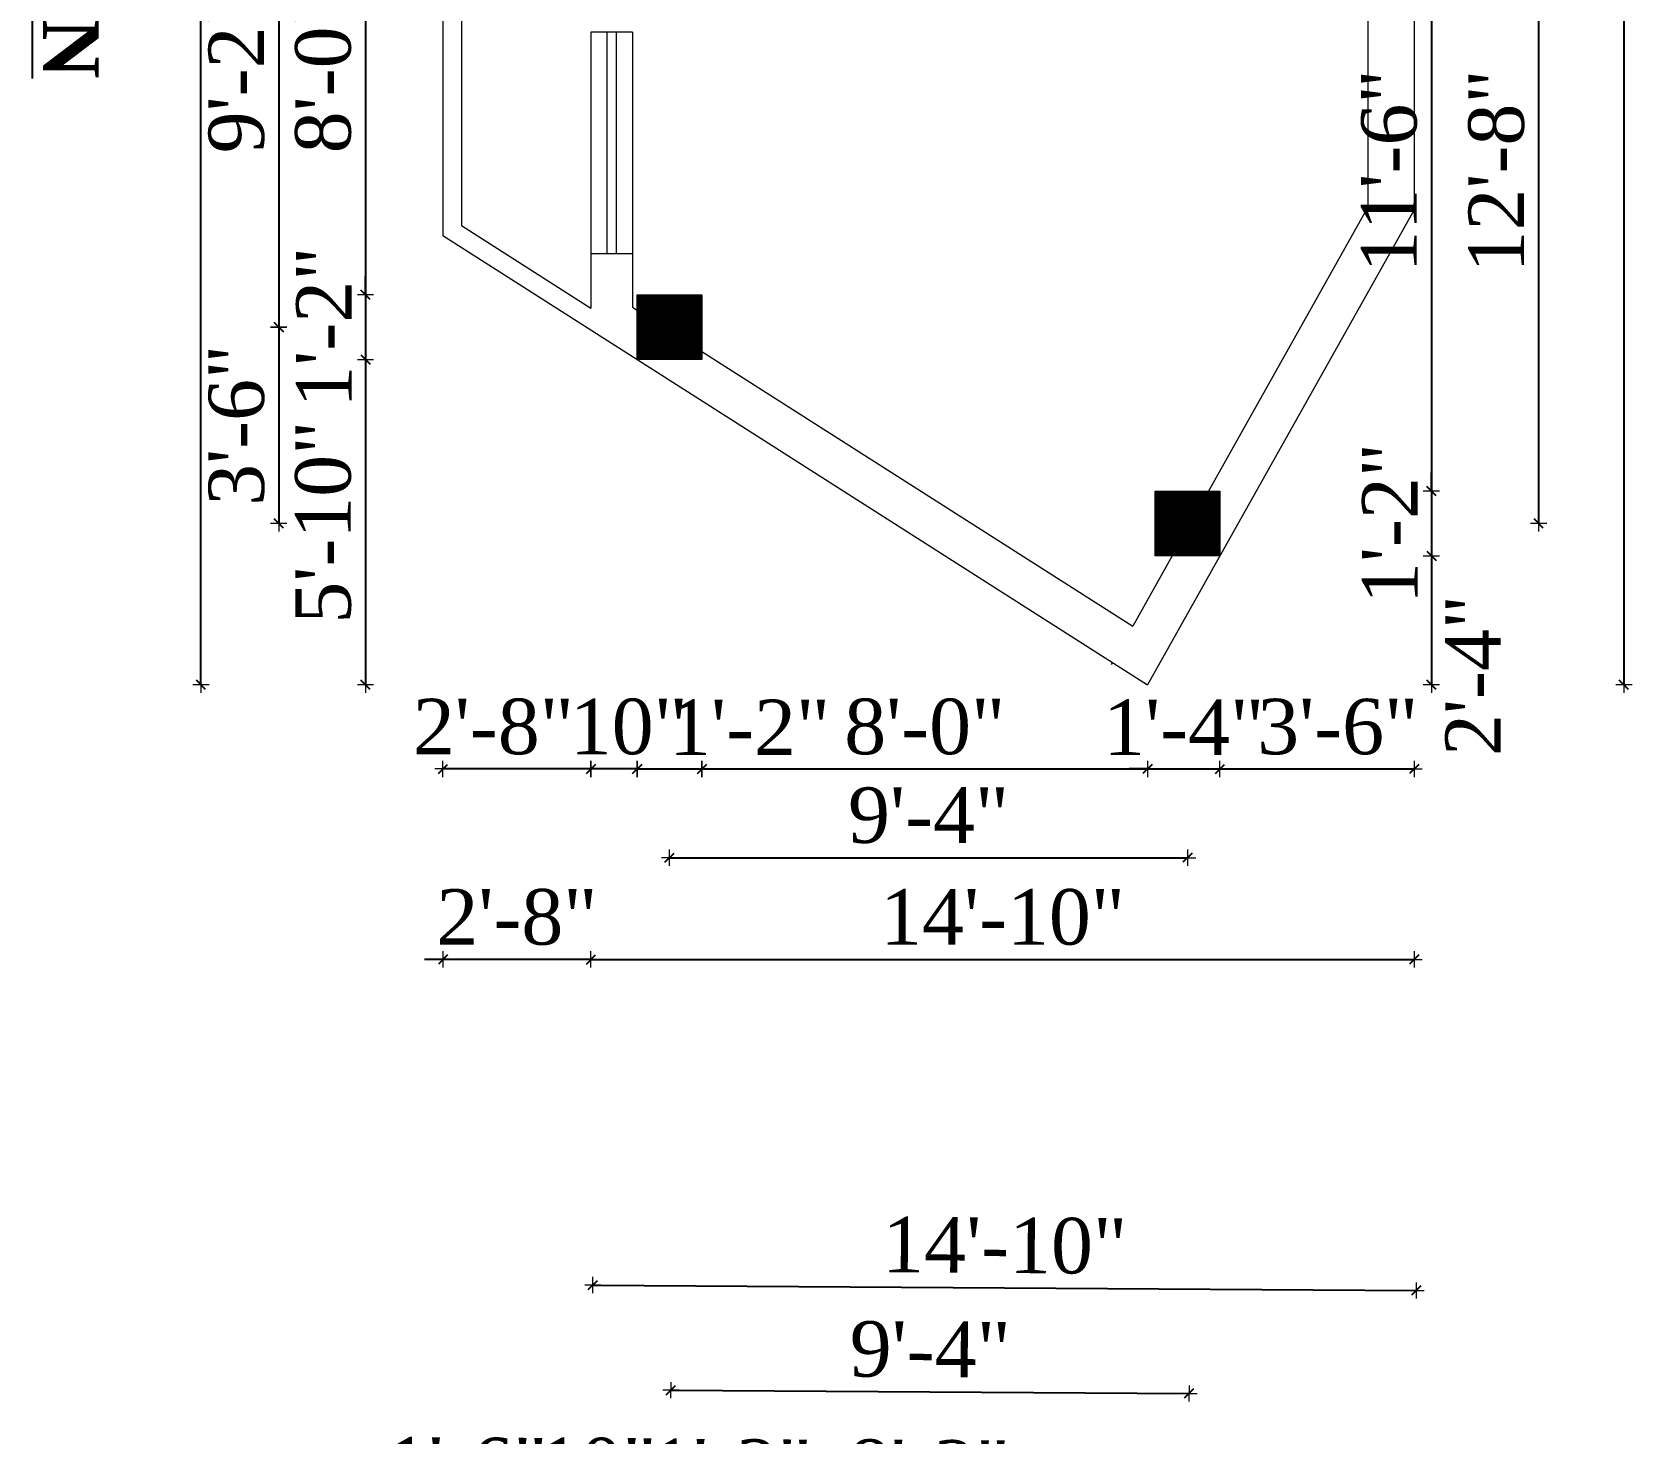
# Model space of a CAD drawing. Header units: inches. Extents: x 4069 to 291496, y -47643 to 12535.
# Drawn here: x 34057.5 to 34403.4, y 2603.1 to 2906.1 of the extents above; entities that cross this region are included whole.
import ezdxf

# ---------------------------------------------------------------- set-up
doc = ezdxf.new("R2010")
doc.units = ezdxf.units.IN
doc.header["$LTSCALE"] = 5
doc.header["$MEASUREMENT"] = 0
doc.layers.add('A-WALL', color=7, linetype='Continuous', lineweight=9)
doc.layers.add('Dimension', color=7, linetype='Continuous', lineweight=18)
doc.layers.add('dim line', color=7, linetype='Continuous', lineweight=15, true_color=0xfab2b2)
doc.layers.add('TEXT', color=6, linetype='Continuous')
doc.styles.add('ordinary', font='times.ttf')
doc.dimstyles.new('Copy of 96', dxfattribs={"dimtxt": 7, "dimasz": 4, "dimexe": 0.5, "dimexo": 0.5, "dimgap": 3, "dimtad": 1, "dimdec": 1, "dimzin": 11, "dimdsep": 46, "dimlunit": 4, "dimtxsty": 'ordinary', "dimblk": 'OBLIQUE', "dimcen": 0.09, "dimse1": 1, "dimse2": 1, "dimclrt": 6, "dimazin": 0, "dimtfac": 1, "dimtdec": 1, "dimtix": 1, "dimtmove": 2, "dimatfit": 3, "dimldrblk": 'leader', "dimfxl": 0.5, "dimfxlon": 1, "dimtolj": 1, "dimtzin": 0, "dimarcsym": 0})
pattern_1 = [(315, (32698.64002, 27490.9435), (0.08838834765, 0.08838834765), [])]

# ---------------------------------------------------------------- blocks, each defined once
blk = doc.blocks.new('oblique')
at = {"color": 0, "lineweight": -2}
blk.add_line((0.25, 0.25), (-0.25, -0.25), dxfattribs=at)
at = {"layer": 'dim line', "lineweight": 9}
for p, q in [((-0.4375, 0), (0.4375, 0)), ((0, 0.4375), (0, -0.4375))]:
    blk.add_line(p, q, dxfattribs=at)
blk = doc.blocks.new('*D1299')
at = {"layer": 'A-WALL', "color": 0, "lineweight": -2, "ltscale": 50, "transparency": 16777216}
blk.add_line((34188.44, 2586.85), (34202.44, 2586.75), dxfattribs=at)
at = {"layer": 'Defpoints', "color": 0, "ltscale": 50, "transparency": 16777216}
for p in [(34202.44, 2586.75), (34188.36, 2574.22, -58.17), (34202.36, 2574.13, -58.17)]:
    blk.add_point(p, dxfattribs=at)
at = {"layer": 'A-WALL', "color": 0, "lineweight": -2, "ltscale": 50, "transparency": 16777216, "xscale": 4, "yscale": 4, "zscale": 4}
for p, rotation in [((34188.44, 2586.85), 179.6259071472626), ((34202.44, 2586.75), 359.6259071472626)]:
    blk.add_blockref('oblique', p, dxfattribs=dict(at, rotation=rotation))
at = {"layer": 'A-WALL', "color": 6, "ltscale": 50, "transparency": 16777216, "insert": (34208.74, 2595.8), "char_height": 12, "attachment_point": 5, "rotation": 359.6259, "style": 'ordinary'}
blk.add_mtext('\\A1;1\'-2"', dxfattribs=at)
blk = doc.blocks.new('_OBLIQUE')
at = {"color": 0, "linetype": 'ByBlock'}
blk.add_line((-0.5, -0.5), (0.5, 0.5), dxfattribs=at)
blk = doc.blocks.new('leader')
at = {"layer": 'Dimension'}
for p, q in [((0, -4.328), (0, 4.328)), ((-4.424, 0), (4.424, 0))]:
    blk.add_line(p, q, dxfattribs=at)
blk = doc.blocks.new('*D1300')
at = {"layer": 'A-WALL', "color": 0, "lineweight": -2, "ltscale": 5, "transparency": 16777216}
blk.add_line((34202.44, 2586.75), (34300.44, 2586.11), dxfattribs=at)
at = {"layer": 'Defpoints', "color": 0, "ltscale": 5, "transparency": 16777216}
for p in [(34300.44, 2586.11), (34202.36, 2574.13, -58.17), (34300.36, 2573.4, -58.17)]:
    blk.add_point(p, dxfattribs=at)
at = {"layer": 'A-WALL', "color": 0, "lineweight": -2, "ltscale": 5, "transparency": 16777216, "xscale": 4, "yscale": 4, "zscale": 4}
for p, rotation in [((34202.44, 2586.75), 179.6259071471166), ((34300.44, 2586.11), 359.6259071471166)]:
    blk.add_blockref('oblique', p, dxfattribs=dict(at, rotation=rotation))
at = {"layer": 'A-WALL', "color": 6, "ltscale": 5, "transparency": 16777216, "insert": (34251.5, 2595.54), "char_height": 12, "attachment_point": 5, "rotation": 359.6259, "style": 'ordinary'}
blk.add_mtext('\\A1;8\'-2"', dxfattribs=at)
blk = doc.blocks.new('*D1301')
at = {"layer": 'A-WALL', "color": 0, "lineweight": -2, "ltscale": 5, "transparency": 16777216}
blk.add_line((34195.66, 2612.38), (34307.66, 2611.65), dxfattribs=at)
at = {"layer": 'Defpoints', "color": 0, "ltscale": 5, "transparency": 16777216}
for p in [(34307.66, 2611.65), (34195.36, 2567.13, -58.17), (34307.36, 2566.4, -58.17)]:
    blk.add_point(p, dxfattribs=at)
at = {"layer": 'A-WALL', "color": 0, "lineweight": -2, "ltscale": 5, "transparency": 16777216, "xscale": 4, "yscale": 4, "zscale": 4}
for p, rotation in [((34195.66, 2612.38), 179.6259071471166), ((34307.66, 2611.65), 359.6259071471166)]:
    blk.add_blockref('oblique', p, dxfattribs=dict(at, rotation=rotation))
at = {"layer": 'A-WALL', "color": 6, "ltscale": 5, "transparency": 16777216, "insert": (34251.72, 2621.14), "char_height": 12, "attachment_point": 5, "rotation": 359.6259, "style": 'ordinary'}
blk.add_mtext('\\A1;9\'-4"', dxfattribs=at)
blk = doc.blocks.new('*D1302')
at = {"layer": 'A-WALL', "color": 0, "lineweight": -2, "ltscale": 5, "transparency": 16777216}
blk.add_line((34178.76, 2635.11), (34356.76, 2633.95), dxfattribs=at)
at = {"layer": 'Defpoints', "color": 0, "ltscale": 5, "transparency": 16777216}
for p in [(34356.76, 2633.95), (34178.36, 2574.29, -58.17), (34356.36, 2573.12, -58.17)]:
    blk.add_point(p, dxfattribs=at)
at = {"layer": 'A-WALL', "color": 0, "lineweight": -2, "ltscale": 5, "transparency": 16777216, "xscale": 4, "yscale": 4, "zscale": 4}
for p, rotation in [((34178.76, 2635.11), 179.6259071471166), ((34356.76, 2633.95), 359.6259071471166)]:
    blk.add_blockref('oblique', p, dxfattribs=dict(at, rotation=rotation))
at = {"layer": 'A-WALL', "color": 6, "ltscale": 5, "transparency": 16777216, "insert": (34267.82, 2643.63), "char_height": 12, "attachment_point": 5, "rotation": 359.6259, "style": 'ordinary'}
blk.add_mtext('\\A1;14\'-10"', dxfattribs=at)
blk = doc.blocks.new('*D1422')
at = {"layer": 'A-WALL', "color": 0, "lineweight": -2, "ltscale": 5, "transparency": 16777216}
blk.add_line((34129.6, 2945.24), (34129.6, 2849.24), dxfattribs=at)
at = {"layer": 'Defpoints', "color": 0, "ltscale": 5, "transparency": 16777216}
for p in [(34188.36, 2945.24, -58.17), (34129.6, 2849.24), (34188.36, 2849.24)]:
    blk.add_point(p, dxfattribs=at)
at = {"layer": 'A-WALL', "color": 0, "lineweight": -2, "ltscale": 5, "transparency": 16777216, "xscale": 4, "yscale": 4, "zscale": 4}
for p, rotation in [((34129.6, 2945.24), 90), ((34129.6, 2849.24), 270)]:
    blk.add_blockref('oblique', p, dxfattribs=dict(at, rotation=rotation))
at = {"layer": 'A-WALL', "color": 6, "ltscale": 5, "transparency": 16777216, "insert": (34120.5, 2897.24), "char_height": 12, "attachment_point": 5, "rotation": 90, "style": 'ordinary'}
blk.add_mtext('\\A1;8\'-0"', dxfattribs=at)
blk = doc.blocks.new('*D1423')
at = {"layer": 'A-WALL', "color": 0, "lineweight": -2, "ltscale": 5, "transparency": 16777216}
for p, q in [((34129.6, 2849.24), (34129.6, 2853.24)), ((34129.6, 2849.24), (34129.6, 2835.24)), ((34129.6, 2835.24), (34129.6, 2831.24))]:
    blk.add_line(p, q, dxfattribs=at)
at = {"layer": 'Defpoints', "color": 0, "ltscale": 5, "transparency": 16777216}
for p in [(34188.36, 2849.24), (34129.6, 2835.24), (34188.36, 2835.24, -58.17)]:
    blk.add_point(p, dxfattribs=at)
at = {"layer": 'A-WALL', "color": 0, "lineweight": -2, "ltscale": 5, "transparency": 16777216, "xscale": 4, "yscale": 4, "zscale": 4}
for p, rotation in [((34129.6, 2849.24), 270), ((34129.6, 2835.24), 90)]:
    blk.add_blockref('oblique', p, dxfattribs=dict(at, rotation=rotation))
at = {"layer": 'A-WALL', "color": 6, "ltscale": 5, "transparency": 16777216, "insert": (34120.6, 2842.24), "char_height": 12, "attachment_point": 5, "rotation": 90, "style": 'ordinary'}
blk.add_mtext('\\A1;1\'-2"', dxfattribs=at)
blk = doc.blocks.new('*D1425')
at = {"layer": 'A-WALL', "color": 0, "lineweight": -2, "ltscale": 5, "transparency": 16777216}
blk.add_line((34110.85, 2952.24), (34110.85, 2842.24), dxfattribs=at)
at = {"layer": 'Defpoints', "color": 0, "ltscale": 5, "transparency": 16777216}
for p in [(34195.36, 2952.24, -58.17), (34110.85, 2842.24), (34195.36, 2842.24, -58.17)]:
    blk.add_point(p, dxfattribs=at)
at = {"layer": 'A-WALL', "color": 0, "lineweight": -2, "ltscale": 5, "transparency": 16777216, "xscale": 4, "yscale": 4, "zscale": 4}
for p, rotation in [((34110.85, 2952.24), 90), ((34110.85, 2842.24), 270)]:
    blk.add_blockref('oblique', p, dxfattribs=dict(at, rotation=rotation))
at = {"layer": 'A-WALL', "color": 6, "ltscale": 5, "transparency": 16777216, "insert": (34101.73, 2897.24), "char_height": 12, "attachment_point": 5, "rotation": 90, "style": 'ordinary'}
blk.add_mtext('\\A1;9\'-2"', dxfattribs=at)
blk = doc.blocks.new('*D1314')
at = {"layer": 'A-WALL', "color": 0, "lineweight": -2, "ltscale": 5, "transparency": 16777216}
blk.add_line((34094.04, 2764.91), (34094.04, 3178.58), dxfattribs=at)
at = {"layer": 'Defpoints', "color": 0, "ltscale": 5, "transparency": 16777216}
for p in [(34094.04, 3178.58), (34188.36, 3178.58, -58.17), (34298.7, 2764.91, -58)]:
    blk.add_point(p, dxfattribs=at)
at = {"layer": 'A-WALL', "color": 0, "lineweight": -2, "ltscale": 5, "transparency": 16777216, "xscale": 4, "yscale": 4, "zscale": 4}
for p, rotation in [((34094.04, 3178.58), 90), ((34094.04, 2764.91), 270)]:
    blk.add_blockref('oblique', p, dxfattribs=dict(at, rotation=rotation))
at = {"layer": 'A-WALL', "color": 6, "ltscale": 5, "transparency": 16777216, "insert": (34084.94, 2971.74), "char_height": 12, "attachment_point": 5, "rotation": 90, "style": 'ordinary'}
blk.add_mtext('\\A1;34\'-6"', dxfattribs=at)
blk = doc.blocks.new('*D1316')
at = {"layer": 'A-WALL', "color": 0, "lineweight": -2, "ltscale": 5, "transparency": 16777216}
blk.add_line((34360.07, 2945.24), (34360.07, 2806.79), dxfattribs=at)
at = {"layer": 'Defpoints', "color": 0, "ltscale": 5, "transparency": 16777216}
for p in [(34314.36, 2945.24, -58.17), (34314.36, 2806.79, -58.17), (34360.07, 2806.79)]:
    blk.add_point(p, dxfattribs=at)
at = {"layer": 'A-WALL', "color": 0, "lineweight": -2, "ltscale": 5, "transparency": 16777216, "xscale": 4, "yscale": 4, "zscale": 4}
for p, rotation in [((34360.07, 2945.24), 90), ((34360.07, 2806.79), 270)]:
    blk.add_blockref('oblique', p, dxfattribs=dict(at, rotation=rotation))
at = {"layer": 'A-WALL', "color": 6, "ltscale": 5, "transparency": 16777216, "insert": (34350.97, 2876.02), "char_height": 12, "attachment_point": 5, "rotation": 90, "style": 'ordinary'}
blk.add_mtext('\\A1;11\'-6"', dxfattribs=at)
blk = doc.blocks.new('*D1430')
at = {"layer": 'A-WALL', "color": 0, "lineweight": -2, "ltscale": 5, "transparency": 16777216}
for p, q in [((34360.07, 2806.79), (34360.07, 2810.79)), ((34360.07, 2806.79), (34360.07, 2792.79)), ((34360.07, 2792.79), (34360.07, 2788.79))]:
    blk.add_line(p, q, dxfattribs=at)
at = {"layer": 'Defpoints', "color": 0, "ltscale": 5, "transparency": 16777216}
for p in [(34314.36, 2806.79, -58.17), (34314.36, 2792.79, -58.17), (34360.07, 2792.79)]:
    blk.add_point(p, dxfattribs=at)
at = {"layer": 'A-WALL', "color": 0, "lineweight": -2, "ltscale": 5, "transparency": 16777216, "xscale": 4, "yscale": 4, "zscale": 4}
for p, rotation in [((34360.07, 2806.79), 270), ((34360.07, 2792.79), 90)]:
    blk.add_blockref('oblique', p, dxfattribs=dict(at, rotation=rotation))
at = {"layer": 'A-WALL', "color": 6, "ltscale": 5, "transparency": 16777216, "insert": (34351.07, 2799.79), "char_height": 12, "attachment_point": 5, "rotation": 90, "style": 'ordinary'}
blk.add_mtext('\\A1;1\'-2"', dxfattribs=at)
blk = doc.blocks.new('*D1432')
at = {"layer": 'A-WALL', "color": 0, "lineweight": -2, "ltscale": 5, "transparency": 16777216}
blk.add_line((34383.26, 2952.24), (34383.26, 2799.79), dxfattribs=at)
at = {"layer": 'Defpoints', "color": 0, "ltscale": 5, "transparency": 16777216}
for p in [(34307.36, 2952.24, -58.17), (34307.36, 2799.79, -58.17), (34383.26, 2799.79)]:
    blk.add_point(p, dxfattribs=at)
at = {"layer": 'A-WALL', "color": 0, "lineweight": -2, "ltscale": 5, "transparency": 16777216, "xscale": 4, "yscale": 4, "zscale": 4}
for p, rotation in [((34383.26, 2952.24), 90), ((34383.26, 2799.79), 270)]:
    blk.add_blockref('oblique', p, dxfattribs=dict(at, rotation=rotation))
at = {"layer": 'A-WALL', "color": 6, "ltscale": 5, "transparency": 16777216, "insert": (34374.16, 2876.02), "char_height": 12, "attachment_point": 5, "rotation": 90, "style": 'ordinary'}
blk.add_mtext('\\A1;12\'-8"', dxfattribs=at)
blk = doc.blocks.new('*D1318')
at = {"layer": 'A-WALL', "color": 0, "lineweight": -2, "ltscale": 5, "transparency": 16777216}
blk.add_line((34401.7, 3177.76), (34401.7, 2764.91), dxfattribs=at)
at = {"layer": 'Defpoints', "color": 0, "ltscale": 5, "transparency": 16777216}
for p in [(34314.36, 3177.76, -58.17), (34298.7, 2764.91, -58), (34401.7, 2764.91)]:
    blk.add_point(p, dxfattribs=at)
at = {"layer": 'A-WALL', "color": 0, "lineweight": -2, "ltscale": 5, "transparency": 16777216, "xscale": 4, "yscale": 4, "zscale": 4}
for p, rotation in [((34401.7, 3177.76), 90), ((34401.7, 2764.91), 270)]:
    blk.add_blockref('oblique', p, dxfattribs=dict(at, rotation=rotation))
at = {"layer": 'A-WALL', "color": 6, "ltscale": 5, "transparency": 16777216, "insert": (34392.59, 2971.33), "char_height": 12, "attachment_point": 5, "rotation": 90, "style": 'ordinary'}
blk.add_mtext('\\A1;34\'-5"', dxfattribs=at)
blk = doc.blocks.new('*D1434')
at = {"layer": 'A-WALL', "color": 0, "lineweight": -2, "ltscale": 5, "transparency": 16777216}
blk.add_line((34360.07, 2792.79), (34360.07, 2764.91), dxfattribs=at)
at = {"layer": 'Defpoints', "color": 0, "ltscale": 5, "transparency": 16777216}
for p in [(34314.36, 2792.79, -58.17), (34298.7, 2764.91, -58), (34360.07, 2764.91)]:
    blk.add_point(p, dxfattribs=at)
at = {"layer": 'A-WALL', "color": 0, "lineweight": -2, "ltscale": 5, "transparency": 16777216, "xscale": 4, "yscale": 4, "zscale": 4}
for p, rotation in [((34360.07, 2792.79), 90), ((34360.07, 2764.91), 270)]:
    blk.add_blockref('oblique', p, dxfattribs=dict(at, rotation=rotation))
at = {"layer": 'A-WALL', "color": 6, "ltscale": 5, "transparency": 16777216, "insert": (34369.07, 2766.92), "char_height": 12, "attachment_point": 5, "rotation": 90, "style": 'ordinary'}
blk.add_mtext('\\A1;2\'-4"', dxfattribs=at)
blk = doc.blocks.new('*D1435')
at = {"layer": 'A-WALL', "color": 0, "lineweight": -2, "ltscale": 5, "transparency": 16777216}
blk.add_line((34129.6, 2835.24), (34129.6, 2764.91), dxfattribs=at)
at = {"layer": 'Defpoints', "color": 0, "ltscale": 5, "transparency": 16777216}
for p in [(34188.36, 2835.24, -58.17), (34129.6, 2764.91), (34298.7, 2764.91, -116.34)]:
    blk.add_point(p, dxfattribs=at)
at = {"layer": 'A-WALL', "color": 0, "lineweight": -2, "ltscale": 5, "transparency": 16777216, "xscale": 4, "yscale": 4, "zscale": 4}
for p, rotation in [((34129.6, 2835.24), 90), ((34129.6, 2764.91), 270)]:
    blk.add_blockref('oblique', p, dxfattribs=dict(at, rotation=rotation))
at = {"layer": 'A-WALL', "color": 6, "ltscale": 5, "transparency": 16777216, "insert": (34120.5, 2800.08), "char_height": 12, "attachment_point": 5, "rotation": 90, "style": 'ordinary'}
blk.add_mtext('\\A1;5\'-10"', dxfattribs=at)
blk = doc.blocks.new('*D1323')
at = {"layer": 'A-WALL', "color": 0, "lineweight": -2, "ltscale": 5, "transparency": 16777216}
blk.add_line((34188.36, 2746.7), (34202.36, 2746.7), dxfattribs=at)
at = {"layer": 'Defpoints', "color": 0, "ltscale": 5, "transparency": 16777216}
for p in [(34188.36, 2835.24, -58.17), (34202.36, 2835.24, -58.17), (34202.36, 2746.7)]:
    blk.add_point(p, dxfattribs=at)
at = {"layer": 'A-WALL', "color": 0, "lineweight": -2, "ltscale": 5, "transparency": 16777216, "xscale": 4, "yscale": 4, "zscale": 4, "rotation": 180}
blk.add_blockref('oblique', (34188.36, 2746.7), dxfattribs=at)
at = {"layer": 'A-WALL', "color": 0, "lineweight": -2, "ltscale": 5, "transparency": 16777216, "xscale": 4, "yscale": 4, "zscale": 4}
blk.add_blockref('oblique', (34202.36, 2746.7), dxfattribs=at)
at = {"layer": 'A-WALL', "color": 6, "ltscale": 5, "transparency": 16777216, "insert": (34212.66, 2755.7), "char_height": 12, "attachment_point": 5, "style": 'ordinary'}
blk.add_mtext('\\A1;1\'-2"', dxfattribs=at)
blk = doc.blocks.new('*D1324')
at = {"layer": 'A-WALL', "color": 0, "lineweight": -2, "ltscale": 5, "transparency": 16777216}
blk.add_line((34178.36, 2705.53), (34356.36, 2705.53), dxfattribs=at)
at = {"layer": 'Defpoints', "color": 0, "ltscale": 5, "transparency": 16777216}
for p in [(34356.36, 2867.57, -58.17), (34178.36, 2841.62, -58.17), (34356.36, 2705.53)]:
    blk.add_point(p, dxfattribs=at)
at = {"layer": 'A-WALL', "color": 0, "lineweight": -2, "ltscale": 5, "transparency": 16777216, "xscale": 4, "yscale": 4, "zscale": 4, "rotation": 180}
blk.add_blockref('oblique', (34178.36, 2705.53), dxfattribs=at)
at = {"layer": 'A-WALL', "color": 0, "lineweight": -2, "ltscale": 5, "transparency": 16777216, "xscale": 4, "yscale": 4, "zscale": 4}
blk.add_blockref('oblique', (34356.36, 2705.53), dxfattribs=at)
at = {"layer": 'A-WALL', "color": 6, "ltscale": 5, "transparency": 16777216, "insert": (34267.36, 2714.63), "char_height": 12, "attachment_point": 5, "style": 'ordinary'}
blk.add_mtext('\\A1;14\'-10"', dxfattribs=at)
blk = doc.blocks.new('*D1325')
at = {"layer": 'A-WALL', "color": 0, "lineweight": -2, "ltscale": 5, "transparency": 16777216}
blk.add_line((34202.36, 2746.7), (34298.7, 2746.7), dxfattribs=at)
at = {"layer": 'Defpoints', "color": 0, "ltscale": 5, "transparency": 16777216}
for p in [(34202.36, 2835.24, -58.17), (34298.7, 2764.91, -116.34), (34298.7, 2746.7)]:
    blk.add_point(p, dxfattribs=at)
at = {"layer": 'A-WALL', "color": 0, "lineweight": -2, "ltscale": 5, "transparency": 16777216, "xscale": 4, "yscale": 4, "zscale": 4, "rotation": 180}
blk.add_blockref('oblique', (34202.36, 2746.7), dxfattribs=at)
at = {"layer": 'A-WALL', "color": 0, "lineweight": -2, "ltscale": 5, "transparency": 16777216, "xscale": 4, "yscale": 4, "zscale": 4}
blk.add_blockref('oblique', (34298.7, 2746.7), dxfattribs=at)
at = {"layer": 'A-WALL', "color": 6, "ltscale": 5, "transparency": 16777216, "insert": (34250.53, 2755.8), "char_height": 12, "attachment_point": 5, "style": 'ordinary'}
blk.add_mtext('\\A1;8\'-0"', dxfattribs=at)
blk = doc.blocks.new('*D1326')
at = {"layer": 'A-WALL', "color": 0, "lineweight": -2, "ltscale": 5, "transparency": 16777216}
for p, q in [((34298.7, 2746.7), (34294.7, 2746.7)), ((34298.7, 2746.7), (34314.36, 2746.7)), ((34314.36, 2746.7), (34318.36, 2746.7))]:
    blk.add_line(p, q, dxfattribs=at)
at = {"layer": 'Defpoints', "color": 0, "ltscale": 5, "transparency": 16777216}
for p in [(34314.36, 2792.79, -58.17), (34298.7, 2764.91, -116.34), (34314.36, 2746.7)]:
    blk.add_point(p, dxfattribs=at)
at = {"layer": 'A-WALL', "color": 0, "lineweight": -2, "ltscale": 5, "transparency": 16777216, "xscale": 4, "yscale": 4, "zscale": 4}
blk.add_blockref('oblique', (34298.7, 2746.7), dxfattribs=at)
at = {"layer": 'A-WALL', "color": 0, "lineweight": -2, "ltscale": 5, "transparency": 16777216, "xscale": 4, "yscale": 4, "zscale": 4, "rotation": 180}
blk.add_blockref('oblique', (34314.36, 2746.7), dxfattribs=at)
at = {"layer": 'A-WALL', "color": 6, "ltscale": 5, "transparency": 16777216, "insert": (34306.53, 2755.7), "char_height": 12, "attachment_point": 5, "style": 'ordinary'}
blk.add_mtext('\\A1;1\'-4"', dxfattribs=at)
blk = doc.blocks.new('*D1327')
at = {"layer": 'A-WALL', "color": 0, "lineweight": -2, "ltscale": 5, "transparency": 16777216}
blk.add_line((34188.36, 2746.7), (34178.36, 2746.7), dxfattribs=at)
at = {"layer": 'Defpoints', "color": 0, "ltscale": 5, "transparency": 16777216}
for p in [(34178.36, 2841.62, -58), (34188.36, 2835.24, -58.17), (34178.36, 2746.7)]:
    blk.add_point(p, dxfattribs=at)
at = {"layer": 'A-WALL', "color": 0, "lineweight": -2, "ltscale": 5, "transparency": 16777216, "xscale": 4, "yscale": 4, "zscale": 4, "rotation": 180}
blk.add_blockref('oblique', (34178.36, 2746.7), dxfattribs=at)
at = {"layer": 'A-WALL', "color": 0, "lineweight": -2, "ltscale": 5, "transparency": 16777216, "xscale": 4, "yscale": 4, "zscale": 4}
blk.add_blockref('oblique', (34188.36, 2746.7), dxfattribs=at)
at = {"layer": 'A-WALL', "color": 6, "ltscale": 5, "transparency": 16777216, "insert": (34186.55, 2755.8), "char_height": 12, "attachment_point": 5, "style": 'ordinary'}
blk.add_mtext('\\A1;10"', dxfattribs=at)
blk = doc.blocks.new('*D1328')
at = {"layer": 'A-WALL', "color": 0, "lineweight": -2, "ltscale": 5, "transparency": 16777216}
blk.add_line((34188.44, 2586.85), (34178.44, 2586.91), dxfattribs=at)
at = {"layer": 'Defpoints', "color": 0, "ltscale": 5, "transparency": 16777216}
for p in [(34178.44, 2586.91), (34178.36, 2574.29, -58.17), (34188.36, 2574.22, -58.17)]:
    blk.add_point(p, dxfattribs=at)
at = {"layer": 'A-WALL', "color": 0, "lineweight": -2, "ltscale": 5, "transparency": 16777216, "xscale": 4, "yscale": 4, "zscale": 4}
for p, rotation in [((34178.44, 2586.91), 179.6259071471166), ((34188.44, 2586.85), 359.6259071471166)]:
    blk.add_blockref('oblique', p, dxfattribs=dict(at, rotation=rotation))
at = {"layer": 'A-WALL', "color": 6, "ltscale": 5, "transparency": 16777216, "insert": (34179.77, 2595.98), "char_height": 12, "attachment_point": 5, "rotation": 359.6259, "style": 'ordinary'}
blk.add_mtext('\\A1;10"', dxfattribs=at)
blk = doc.blocks.new('*D1440')
at = {"layer": 'A-WALL', "color": 0, "lineweight": -2, "ltscale": 5, "transparency": 16777216}
blk.add_line((34178.44, 2586.91), (34160.44, 2587.03), dxfattribs=at)
at = {"layer": 'Defpoints', "color": 0, "ltscale": 5, "transparency": 16777216}
for p in [(34160.44, 2587.03), (34160.36, 2574.4, -58), (34178.36, 2574.29, -58.17)]:
    blk.add_point(p, dxfattribs=at)
at = {"layer": 'A-WALL', "color": 0, "lineweight": -2, "ltscale": 5, "transparency": 16777216, "xscale": 4, "yscale": 4, "zscale": 4}
for p, rotation in [((34160.44, 2587.03), 179.6259071471166), ((34178.44, 2586.91), 359.6259071471166)]:
    blk.add_blockref('oblique', p, dxfattribs=dict(at, rotation=rotation))
at = {"layer": 'A-WALL', "color": 6, "ltscale": 5, "transparency": 16777216, "insert": (34151.52, 2596.07), "char_height": 12, "attachment_point": 5, "rotation": 359.6259, "style": 'ordinary'}
blk.add_mtext('\\A1;1\'-6"', dxfattribs=at)
blk = doc.blocks.new('*D1331')
at = {"layer": 'A-WALL', "color": 0, "lineweight": -2, "ltscale": 5, "transparency": 16777216}
blk.add_line((34195.36, 2727.52), (34307.36, 2727.52), dxfattribs=at)
at = {"layer": 'Defpoints', "color": 0, "ltscale": 5, "transparency": 16777216}
for p in [(34195.36, 2842.24, -58.17), (34307.36, 2799.79, -58.17), (34307.36, 2727.52)]:
    blk.add_point(p, dxfattribs=at)
at = {"layer": 'A-WALL', "color": 0, "lineweight": -2, "ltscale": 5, "transparency": 16777216, "xscale": 4, "yscale": 4, "zscale": 4, "rotation": 180}
blk.add_blockref('oblique', (34195.36, 2727.52), dxfattribs=at)
at = {"layer": 'A-WALL', "color": 0, "lineweight": -2, "ltscale": 5, "transparency": 16777216, "xscale": 4, "yscale": 4, "zscale": 4}
blk.add_blockref('oblique', (34307.36, 2727.52), dxfattribs=at)
at = {"layer": 'A-WALL', "color": 6, "ltscale": 5, "transparency": 16777216, "insert": (34251.36, 2736.64), "char_height": 12, "attachment_point": 5, "style": 'ordinary'}
blk.add_mtext('\\A1;9\'-4"', dxfattribs=at)
blk = doc.blocks.new('*D1332')
at = {"layer": 'A-WALL', "color": 0, "lineweight": -2, "ltscale": 5, "transparency": 16777216}
blk.add_line((34314.36, 2746.7), (34356.36, 2746.7), dxfattribs=at)
at = {"layer": 'Defpoints', "color": 0, "ltscale": 5, "transparency": 16777216}
for p in [(34356.36, 2867.57, -58.17), (34314.36, 2792.79, -58.17), (34356.36, 2746.7)]:
    blk.add_point(p, dxfattribs=at)
at = {"layer": 'A-WALL', "color": 0, "lineweight": -2, "ltscale": 5, "transparency": 16777216, "xscale": 4, "yscale": 4, "zscale": 4, "rotation": 180}
blk.add_blockref('oblique', (34314.36, 2746.7), dxfattribs=at)
at = {"layer": 'A-WALL', "color": 0, "lineweight": -2, "ltscale": 5, "transparency": 16777216, "xscale": 4, "yscale": 4, "zscale": 4}
blk.add_blockref('oblique', (34356.36, 2746.7), dxfattribs=at)
at = {"layer": 'A-WALL', "color": 6, "ltscale": 5, "transparency": 16777216, "insert": (34339.83, 2755.8), "char_height": 12, "attachment_point": 5, "style": 'ordinary'}
blk.add_mtext('\\A1;3\'-6"', dxfattribs=at)
blk = doc.blocks.new('*D1442')
at = {"layer": 'A-WALL', "color": 0, "lineweight": -2, "ltscale": 5, "transparency": 16777216}
blk.add_line((34178.36, 2746.7), (34146.36, 2746.7), dxfattribs=at)
at = {"layer": 'Defpoints', "color": 0, "ltscale": 5, "transparency": 16777216}
for p in [(34146.36, 2862.02, -58), (34178.36, 2841.62, -58), (34146.36, 2746.7)]:
    blk.add_point(p, dxfattribs=at)
at = {"layer": 'A-WALL', "color": 0, "lineweight": -2, "ltscale": 5, "transparency": 16777216, "xscale": 4, "yscale": 4, "zscale": 4, "rotation": 180}
blk.add_blockref('oblique', (34146.36, 2746.7), dxfattribs=at)
at = {"layer": 'A-WALL', "color": 0, "lineweight": -2, "ltscale": 5, "transparency": 16777216, "xscale": 4, "yscale": 4, "zscale": 4}
blk.add_blockref('oblique', (34178.36, 2746.7), dxfattribs=at)
at = {"layer": 'A-WALL', "color": 6, "ltscale": 5, "transparency": 16777216, "insert": (34157.27, 2755.8), "char_height": 12, "attachment_point": 5, "style": 'ordinary'}
blk.add_mtext('\\A1;2\'-8"', dxfattribs=at)
blk = doc.blocks.new('*D1334')
at = {"layer": 'A-WALL', "color": 0, "lineweight": -2, "ltscale": 5, "transparency": 16777216}
for p, q in [((34146.36, 2705.53), (34142.36, 2705.53)), ((34178.36, 2705.53), (34146.36, 2705.53)), ((34178.36, 2705.53), (34182.36, 2705.53))]:
    blk.add_line(p, q, dxfattribs=at)
at = {"layer": 'Defpoints', "color": 0, "ltscale": 5, "transparency": 16777216}
for p in [(34146.36, 2862.02, -58), (34178.36, 2841.62, -58.17), (34146.36, 2705.53)]:
    blk.add_point(p, dxfattribs=at)
at = {"layer": 'A-WALL', "color": 0, "lineweight": -2, "ltscale": 5, "transparency": 16777216, "xscale": 4, "yscale": 4, "zscale": 4}
blk.add_blockref('oblique', (34146.36, 2705.53), dxfattribs=at)
at = {"layer": 'A-WALL', "color": 0, "lineweight": -2, "ltscale": 5, "transparency": 16777216, "xscale": 4, "yscale": 4, "zscale": 4, "rotation": 180}
blk.add_blockref('oblique', (34178.36, 2705.53), dxfattribs=at)
at = {"layer": 'A-WALL', "color": 6, "ltscale": 5, "transparency": 16777216, "insert": (34162.36, 2714.63), "char_height": 12, "attachment_point": 5, "style": 'ordinary'}
blk.add_mtext('\\A1;2\'-8"', dxfattribs=at)
blk = doc.blocks.new('*D1444')
at = {"layer": 'A-WALL', "color": 0, "lineweight": -2, "ltscale": 5, "transparency": 16777216}
blk.add_line((34110.85, 2842.24), (34110.85, 2799.79), dxfattribs=at)
at = {"layer": 'Defpoints', "color": 0, "ltscale": 5, "transparency": 16777216}
for p in [(34195.36, 2842.24, -58.17), (34110.85, 2799.79), (34307.36, 2799.79, -58.17)]:
    blk.add_point(p, dxfattribs=at)
at = {"layer": 'A-WALL', "color": 0, "lineweight": -2, "ltscale": 5, "transparency": 16777216, "xscale": 4, "yscale": 4, "zscale": 4}
for p, rotation in [((34110.85, 2842.24), 90), ((34110.85, 2799.79), 270)]:
    blk.add_blockref('oblique', p, dxfattribs=dict(at, rotation=rotation))
at = {"layer": 'A-WALL', "color": 6, "ltscale": 5, "transparency": 16777216, "insert": (34101.75, 2821.02), "char_height": 12, "attachment_point": 5, "rotation": 90, "style": 'ordinary'}
blk.add_mtext('\\A1;3\'-6"', dxfattribs=at)

msp = doc.modelspace()

# ---------------------------------------------------------------- hatches: boundary and pattern name
at = {"layer": 'A-WALL', "ltscale": 5}
h = msp.add_hatch(dxfattribs=at)
h.set_pattern_fill('ANSI31', color=256, angle=270)
h.set_pattern_definition(pattern_1)
h.paths.add_polyline_path([(34202.36116, 2849.24437), (34188.36116, 2849.24437), (34188.36116, 2835.24437), (34202.36116, 2835.24437)])
h = msp.add_hatch(dxfattribs=at)
h.set_pattern_fill('ANSI31', color=256, angle=270)
h.set_pattern_definition(pattern_1)
h.paths.add_polyline_path([(34300.36116, 2806.79074), (34300.36116, 2792.79074), (34314.36116, 2792.79074), (34314.36116, 2806.79074)])

# ---------------------------------------------------------------- linework, layer by layer
for p, q in [((34146.36116, 3178.85224), (34146.36116, 2862.01776)), ((34356.36116, 3177.48109), (34356.36116, 2867.57018)), ((34150.36116, 3174.82603), (34150.36116, 2864.21151)), ((34346.36116, 3168.54619), (34346.36116, 2868.14418)), ((34178.36116, 2906.05493), (34178.36116, 2846.36259)), ((34187.36116, 2906.05493), (34178.36116, 2906.05493)), ((34181.86116, 2858.05493), (34181.86116, 2906.05493)), ((34183.86116, 2858.05493), (34183.86116, 2906.05493)), ((34187.36116, 2906.05493), (34187.36116, 2846.55493)), ((34346.36116, 2868.14418), (34311.88073, 2806.75306)), ((34356.36116, 2867.57018), (34298.70039, 2764.90733)), ((34146.36116, 2862.01776), (34298.70039, 2764.90733)), ((34150.36116, 2864.21151), (34178.36116, 2846.36259)), ((34187.36116, 2858.05493), (34178.36116, 2858.05493)), ((34187.36116, 2846.55493), (34188.36116, 2845.91746)), ((34202.36116, 2836.993), (34295.51356, 2777.61191)), ((34314.36116, 2792.79074), (34314.36116, 2806.79074)), ((34304.03878, 2792.79074), (34295.51356, 2777.61191)), ((34291.0994, 2769.75267), (34290.85337, 2769.31462))]:
    msp.add_line(p, q, dxfattribs=at)
at = {"layer": 'A-WALL', "ltscale": 5, "elevation": -0.16904}
for points in [[(34202.36116, 2849.24437), (34202.36116, 2835.24437), (34188.36116, 2835.24437), (34188.36116, 2849.24437)], [(34314.36116, 2806.79074), (34314.36116, 2792.79074), (34300.36116, 2792.79074), (34300.36116, 2806.79074)]]:
    msp.add_lwpolyline(points, close=True, dxfattribs=at)

# ---------------------------------------------------------------- texts
at = {"layer": 'TEXT', "insert": (34059.72289, 2995.21188, 58), "char_height": 12, "width": 219.8150831, "attachment_point": 8, "rotation": 269.9996119, "style": 'ordinary'}
msp.add_mtext('{\\fTimes New Roman|b1|i0|c0|p18;\\LSECOND FLOOR PLAN}', dxfattribs=at)

# ---------------------------------------------------------------- dimensions: what is measured, and where the dimension line sits
at = {"layer": 'A-WALL', "ltscale": 5}
for base, p1, p2, angle, picture, middle in [((34094.04452, 3178.57801, 58), (34298.70039, 2764.90733), (34188.36116, 3178.57801, -0.16904), 270, '*D1314', (34084.9407, 2971.74267, 58)), ((34401.69626, 2764.90733, 58), (34314.36116, 3177.75532, -0.16904), (34298.70039, 2764.90733), 270, '*D1318', (34392.59244, 2971.33132, 58)), ((34110.85178, 2842.24437, 58), (34195.36116, 2952.24437, -0.16904), (34195.36116, 2842.24437, -0.16904), 270, '*D1425', (34101.73065, 2897.24437, 58)), ((34383.26346, 2799.79074, 58), (34307.36116, 2952.24437, -0.16904), (34307.36116, 2799.79074, -0.16904), 270, '*D1432', (34374.15964, 2876.01756, 58)), ((34129.60457, 2849.24437, 58), (34188.36116, 2945.24437, -0.16904), (34188.36116, 2849.24437, 58), 270, '*D1422', (34120.50075, 2897.24437, 58)), ((34360.07028, 2806.79074, 58), (34314.36116, 2945.24437, -0.16904), (34314.36116, 2806.79074, -0.16904), 270, '*D1316', (34350.96646, 2876.01756, 58)), ((34129.60457, 2835.24437, 58), (34188.36116, 2849.24437, 58), (34188.36116, 2835.24437, -0.16904), 270, '*D1423', (34120.60457, 2842.24437, 58)), ((34110.85178, 2799.79074, 58), (34195.36116, 2842.24437, -0.16904), (34307.36116, 2799.79074, -0.16904), 270, '*D1444', (34101.74795, 2821.01756, 58)), ((34129.60457, 2764.90733, 58), (34188.36116, 2835.24437, -0.16904), (34298.70039, 2764.90733, -58.33808), 270, '*D1435', (34120.50075, 2800.07585, 58)), ((34360.07028, 2792.79074, 58), (34314.36116, 2806.79074, -0.16904), (34314.36116, 2792.79074, -0.16904), 270, '*D1430', (34351.07028, 2799.79074, 58)), ((34356.7583, 2633.94799, 58), (34178.36116, 2574.28572, -0.16904), (34356.36116, 2573.12351, -0.16904), 179.6259071, '*D1302', (34267.81774, 2643.63272, 58)), ((34307.65664, 2611.65281, 58), (34195.36116, 2567.12902, -0.16904), (34307.36116, 2566.39774, -0.16904), 179.6259071, '*D1301', (34251.7162, 2621.13938, 58)), ((34300.44419, 2586.11476, 58), (34202.36116, 2574.12902, -0.16904), (34300.36116, 2573.39774, -0.16904), 179.6259071, '*D1300', (34251.50334, 2595.53833, 58))]:
    dim = msp.add_linear_dim(base=base, p1=p1, p2=p2, angle=angle, dimstyle='Copy of 96', override={"dimtxt": 12, "dimdec": 0, "dimblk": 'oblique', "dimtdec": 0, "dimarcsym": 1}, dxfattribs=at)
    dim.commit()
    dim.dimension.update_dxf_attribs({"geometry": picture, "text_midpoint": middle})
for base, p1, p2, picture, middle in [((34356.36116, 2705.52886, 58), (34178.36116, 2841.61899, -0.16904), (34356.36116, 2867.57018, -0.16904), '*D1324', (34267.36116, 2714.63268, 58)), ((34146.36116, 2705.52886, 58), (34178.36116, 2841.61899, -0.16904), (34146.36116, 2862.01776), '*D1334', (34162.36116, 2714.63268, 58)), ((34307.36116, 2727.52284, 58), (34195.36116, 2842.24437, -0.16904), (34307.36116, 2799.79074, -0.16904), '*D1331', (34251.36116, 2736.64396, 58)), ((34298.70039, 2746.6981, 58), (34202.36116, 2835.24437, -0.16904), (34298.70039, 2764.90733, -58.33808), '*D1325', (34250.53078, 2755.80192, 58)), ((34314.36116, 2746.6981, 58), (34298.70039, 2764.90733, -58.33808), (34314.36116, 2792.79074, -0.16904), '*D1326', (34306.53078, 2755.6981, 58))]:
    dim = msp.add_linear_dim(base=base, p1=p1, p2=p2, dimstyle='Copy of 96', override={"dimtxt": 12, "dimdec": 0, "dimblk": 'oblique', "dimtdec": 0, "dimarcsym": 1}, dxfattribs=at)
    dim.commit()
    dim.dimension.update_dxf_attribs({"geometry": picture, "text_midpoint": middle})
for base, p1, p2, picture, middle in [((34356.36116, 2746.6981, 58), (34314.36116, 2792.79074, -0.16904), (34356.36116, 2867.57018, -0.16904), '*D1332', (34339.82877, 2755.80192, 58)), ((34146.36116, 2746.6981, 58), (34178.36116, 2841.61899), (34146.36116, 2862.01776), '*D1442', (34157.27222, 2755.80192, 58)), ((34178.36116, 2746.6981, 58), (34188.36116, 2835.24437, -0.16904), (34178.36116, 2841.61899), '*D1327', (34186.54843, 2755.80192, 58)), ((34202.36116, 2746.6981, 58), (34188.36116, 2835.24437, -0.16904), (34202.36116, 2835.24437, -0.16904), '*D1323', (34212.66315, 2755.6981, 58))]:
    dim = msp.add_linear_dim(base=base, p1=p1, p2=p2, dimstyle='Copy of 96', override={"dimtxt": 12, "dimdec": 0, "dimblk": 'oblique', "dimtdec": 0, "dimarcsym": 1}, dxfattribs=at)
    dim.commit()
    dim.dimension.update_dxf_attribs({"geometry": picture, "text_midpoint": middle, "dimtype": 160})
for base, p1, p2, angle, picture, middle in [((34360.07028, 2764.90733, 58), (34314.36116, 2792.79074, -0.16904), (34298.70039, 2764.90733), 270, '*D1434', (34369.07028, 2766.91542, 58)), ((34160.4436, 2587.02886, 58), (34178.36116, 2574.28572, -0.16904), (34160.36116, 2574.40325), 179.6259071, '*D1440', (34151.52398, 2596.07373, 58)), ((34178.4436, 2586.91134, 58), (34188.36116, 2574.22043, -0.16904), (34178.36116, 2574.28572, -0.16904), 179.6259071, '*D1328', (34179.77448, 2595.98232, 58))]:
    dim = msp.add_linear_dim(base=base, p1=p1, p2=p2, angle=angle, dimstyle='Copy of 96', override={"dimtxt": 12, "dimdec": 0, "dimblk": 'oblique', "dimtdec": 0, "dimarcsym": 1}, dxfattribs=at)
    dim.commit()
    dim.dimension.update_dxf_attribs({"geometry": picture, "text_midpoint": middle, "dimtype": 160})
at = {"layer": 'A-WALL', "ltscale": 50}
dim = msp.add_linear_dim(base=(34202.4436, 2586.75463, 58), p1=(34188.36116, 2574.22043, -0.16904), p2=(34202.36116, 2574.12902, -0.16904), angle=359.6259071, dimstyle='Copy of 96', override={"dimtxt": 12, "dimdec": 0, "dimblk": 'oblique', "dimtdec": 0, "dimarcsym": 1}, dxfattribs=at)
dim.commit()
dim.dimension.update_dxf_attribs({"geometry": '*D1299', "text_midpoint": (34208.73507, 2595.80015, 58), "dimtype": 161})

doc.saveas('drawing.dxf')
